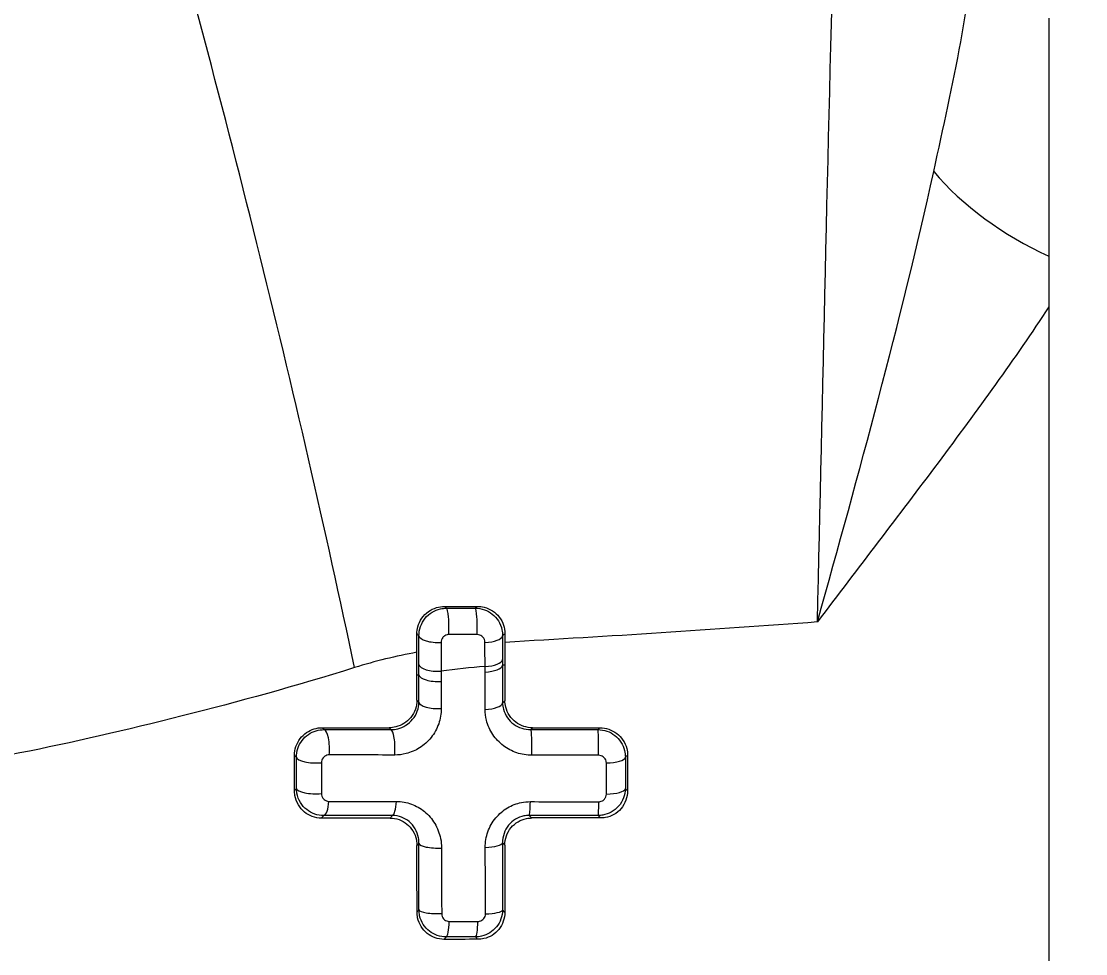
# Model space of a CAD drawing. Header units: millimetres. Extents: x 0 to 594, y 0 to 532.
# Drawn here: x 475.772 to 477.139, y 283.235 to 284.433 of the extents above; entities that cross this region are included whole.
import ezdxf

# ---------------------------------------------------------------- set-up
doc = ezdxf.new("R2010")
doc.units = ezdxf.units.MM
for name, color, linetype, true_color in [('13', 7, 'Continuous', 0xffffff), ('201', 7, 'Continuous', 0xffffff), ('4', 7, 'Continuous', 0xffffff)]:
    doc.layers.add(name, color=color, linetype=linetype, true_color=true_color)
doc.styles.add('iso-1', font='isocp.shx')
doc.dimstyles.get("Standard").update_dxf_attribs({"dimtxt": 0.18, "dimasz": 0.18, "dimexe": 0.18, "dimexo": 0.0625, "dimgap": 0.09, "dimtad": 0, "dimtih": 1, "dimtoh": 1, "dimdec": 4, "dimzin": 0, "dimdsep": 46, "dimtxsty": 'Standard', "dimcen": 0.09, "dimadec": 0, "dimazin": 0, "dimtfac": 1, "dimtdec": 4, "dimtofl": 0, "dimtmove": 0, "dimatfit": 3, "dimfxl": 1, "dimtolj": 1, "dimtzin": 0, "dimarcsym": 0})

# ---------------------------------------------------------------- blocks, each defined once
blk = doc.blocks.new('_U1')
at = {"layer": '201', "color": 250, "lineweight": 13}
blk.add_line((430.61169, 282.820884), (499.931008, 323.940688), dxfattribs=at)
at = {"layer": '201', "color": 250, "lineweight": 18}
blk.add_solid([(499.931008, 323.940688), (497.155868, 321.758737), (496.685695, 322.551343), (499.931008, 323.940688)], dxfattribs=at)
at = {"layer": '201', "color": 250, "linetype": 'Continuous', "lineweight": 18, "char_height": 3.5, "attachment_point": 7, "rotation": 30.676165, "line_spacing_factor": 0.963855, "style": 'iso-1'}
for s, insert in [('\\W0.5795;1612', (481.810819, 313.855865)), ('\\W0.6380;R', (478.626316, 311.966838))]:
    blk.add_mtext(s, dxfattribs=dict(at, insert=insert))
blk = doc.blocks.new('_U13')
at = {"layer": '201', "color": 250, "lineweight": 13}
blk.add_arc((430.61169, 282.820884), 53.921515, 175, 359.999943, dxfattribs=at)

msp = doc.modelspace()

# ---------------------------------------------------------------- linework, layer by layer
at = {"layer": '13', "color": 250, "linetype": 'Continuous', "lineweight": 18}
msp.add_circle((430.61169, 282.82088), 80.5978, dxfattribs=at)
at = {"layer": '4', "color": 250, "linetype": 'Continuous', "lineweight": 13}
for p, q in [((476.39002, 283.61269), (476.39002, 283.6054)), ((476.39307, 283.60533), (476.39002, 283.6054)), ((476.27988, 283.59291), (476.28256, 283.59296))]:
    msp.add_line(p, q, dxfattribs=at)
for centre, major_axis, ratio, start_param, end_param in [((477.12465, 284.26592), (0.21917, -0.12027), 0.542083, 4.089709, 4.856878), ((476.31773, 283.65362), (0, 0.025), 0.136517, 4.3498126, 6.2303301), ((476.35487, 283.65363), (0, 0.025), 0.106063, 4.343839, 6.2305281), ((476.30754, 283.64357), (0.025, -0.00001), 0.359818, 3.197715, 4.8508816), ((476.36506, 283.6437), (0.025, 0), 0.366849, 4.8052159, 6.2268973), ((476.30752, 283.60685), (0.025, -0.00001), 0.373701, 3.1980466, 4.8568807), ((476.36506, 283.61322), (0.025, 0), 0.37866, 4.8079405, 6.2266085), ((476.36506, 283.60594), (-0.025, 0.00001), 0.374784, 1.6668227, 3.0851121), ((476.30752, 283.59349), (-0.025, -0.00001), 0.36654, 0.0562806, 1.7159369), ((476.30753, 283.55822), (-0.025, -0.00001), 0.347408, 0.0558413, 1.7185144), ((476.36505, 283.55735), (0.025, -0.00001), 0.349176, 4.810848, 6.2273048), ((476.1603, 283.49766), (0.00001, 0.025), 0.291193, 4.406453, 6.2284513), ((476.24641, 283.49764), (0.00001, 0.025), 0.215746, 4.4013846, 6.2295614), ((476.42616, 283.49756), (0, 0.025), 0.064582, 4.3898515, 6.2307158), ((476.51259, 283.4976), (0, 0.025), 0.027048, 4.3866897, 6.2308062), ((476.15014, 283.48751), (-0.025, -0.00001), 0.308489, 0.0550472, 1.8605962), ((476.52275, 283.48765), (-0.025, 0.00001), 0.315941, 1.5938346, 3.0864032), ((476.15015, 283.44737), (-0.025, -0.00001), 0.286303, 0.0546497, 1.8609299), ((476.52275, 283.44726), (-0.025, 0.00001), 0.296011, 1.5939317, 3.0867737), ((476.15999, 283.43723), (-0.00001, 0.025), 0.289145, 3.1962911, 4.4397376), ((476.24839, 283.43725), (-0.00001, 0.025), 0.215052, 3.1952082, 4.4349687), ((476.42409, 283.43729), (0, 0.025), 0.068111, 3.1940745, 4.4199569), ((476.51292, 283.43731), (0, 0.025), 0.027098, 3.1939718, 4.4163804), ((476.30756, 283.37666), (0.025, 0), 0.249524, 3.1956645, 4.8745354), ((476.36499, 283.37761), (-0.025, 0.00001), 0.254043, 1.6835042, 3.087455), ((476.30757, 283.2913), (0.025, 0), 0.203715, 3.1950751, 4.8814268), ((476.36497, 283.29115), (-0.025, 0.00001), 0.207887, 1.6926337, 3.0880622), ((476.31745, 283.28123), (-0.00001, 0.025), 0.164316, 3.1946747, 4.5147414), ((476.3551, 283.28124), (-0.00001, 0.025), 0.13332, 3.1944246, 4.5109735)]:
    msp.add_ellipse(centre, major_axis=major_axis, ratio=ratio, start_param=start_param, end_param=end_param, dxfattribs=at)
for points in [[(476.19986, 283.60224), (476.12612, 283.95282), (476.03087, 284.33574), (475.92422, 284.71038)], [(476.79449, 283.6609), (476.80145, 283.95372), (476.80747, 284.26069), (476.81669, 284.57753)], [(476.94387, 284.23956), (476.96852, 284.35187), (476.99341, 284.46076), (476.99896, 284.57143)], [(476.79449, 283.6609), (476.84752, 283.85132), (476.90109, 284.04468), (476.94387, 284.23956)], [(476.31553, 283.68094), (476.31632, 283.68016), (476.31711, 283.67937), (476.3179, 283.67859)], [(476.3179, 283.67859), (476.33024, 283.67859), (476.34262, 283.67859), (476.355, 283.67859)], [(476.355, 283.67859), (476.3558, 283.67937), (476.3566, 283.68015), (476.3574, 283.68093)], [(476.28258, 283.64308), (476.28169, 283.64396), (476.28079, 283.64485), (476.2799, 283.64573)], [(476.39306, 283.64615), (476.39205, 283.64516), (476.39103, 283.64417), (476.39002, 283.64318)], [(476.28256, 283.60634), (476.28257, 283.61855), (476.28258, 283.63079), (476.28258, 283.64308)], [(476.31099, 283.63466), (476.31103, 283.62227), (476.31107, 283.60992), (476.31112, 283.5976)], [(476.35734, 283.64462), (476.34518, 283.64466), (476.33303, 283.6447), (476.32092, 283.64476)], [(476.27988, 283.62198), (476.25299, 283.6171), (476.22631, 283.61049), (476.19985, 283.60225)], [(476.36745, 283.6038), (476.3486, 283.60224), (476.32981, 283.60033), (476.31112, 283.5976)], [(476.31112, 283.5976), (476.31112, 283.59322), (476.31113, 283.58882), (476.31114, 283.58442)], [(476.36746, 283.59661), (476.36745, 283.59901), (476.36745, 283.60141), (476.36745, 283.6038)], [(476.27991, 283.56037), (476.2808, 283.55949), (476.28168, 283.55861), (476.28257, 283.55773)], [(476.39001, 283.55686), (476.39101, 283.55784), (476.39202, 283.55883), (476.39303, 283.55981)], [(476.15824, 283.52509), (476.15906, 283.52427), (476.15988, 283.52345), (476.1607, 283.52263)], [(476.1607, 283.52263), (476.18906, 283.52261), (476.21776, 283.52261), (476.2467, 283.5226)], [(476.2467, 283.5226), (476.24589, 283.5234), (476.24507, 283.52421), (476.24426, 283.52502)], [(476.42865, 283.52494), (476.42785, 283.52416), (476.42705, 283.52337), (476.42624, 283.52259)], [(476.42624, 283.52259), (476.455, 283.52259), (476.48381, 283.52259), (476.51263, 283.52259)], [(476.12518, 283.48708), (476.12434, 283.48791), (476.12351, 283.48874), (476.12268, 283.48957)], [(476.12519, 283.44697), (476.12518, 283.46039), (476.12518, 283.47376), (476.12518, 283.48708)], [(476.25154, 283.48998), (476.22317, 283.49004), (476.19503, 283.49009), (476.16723, 283.49013)], [(476.51323, 283.4896), (476.4847, 283.4896), (476.45617, 283.48961), (476.42769, 283.48964)], [(476.54772, 283.48721), (476.54771, 283.4738), (476.54771, 283.46035), (476.54771, 283.44685)], [(476.55058, 283.49002), (476.54963, 283.48908), (476.54867, 283.48814), (476.54772, 283.48721)], [(476.15728, 283.48013), (476.15729, 283.46697), (476.1573, 283.45377), (476.1573, 283.44051)], [(476.52332, 283.43986), (476.52332, 283.4532), (476.52333, 283.4665), (476.52333, 283.47975)], [(476.12272, 283.44442), (476.12354, 283.44527), (476.12436, 283.44612), (476.12519, 283.44697)], [(476.54771, 283.44685), (476.54866, 283.44589), (476.5496, 283.44493), (476.55055, 283.44397)], [(476.16039, 283.41226), (476.15932, 283.41116), (476.15825, 283.41005), (476.15718, 283.40894)], [(476.2455, 283.40902), (476.24656, 283.41011), (476.24762, 283.4112), (476.24869, 283.41229)], [(476.42418, 283.41232), (476.42525, 283.41124), (476.42632, 283.41017), (476.42738, 283.40909)], [(476.51614, 283.40909), (476.51508, 283.41017), (476.51402, 283.41125), (476.51296, 283.41233)], [(476.2826, 283.37632), (476.28174, 283.37545), (476.28089, 283.37457), (476.28004, 283.37369)], [(476.3929, 283.37428), (476.39192, 283.37528), (476.39094, 283.37627), (476.38996, 283.37726)], [(476.28008, 283.28846), (476.28092, 283.28931), (476.28176, 283.29017), (476.2826, 283.29103)], [(476.38993, 283.29087), (476.39091, 283.28989), (476.39189, 283.28891), (476.39286, 283.28793)], [(476.32148, 283.27632), (476.33374, 283.2763), (476.34604, 283.27627), (476.35836, 283.27624)], [(476.31767, 283.25626), (476.31667, 283.25524), (476.31568, 283.25423), (476.31468, 283.25321)], [(476.35528, 283.25627), (476.34271, 283.25627), (476.33018, 283.25627), (476.31767, 283.25626)], [(476.35831, 283.25322), (476.3573, 283.25424), (476.35629, 283.25526), (476.35528, 283.25627)]]:
    msp.add_open_spline(points, degree=3, dxfattribs=at)
at = {"layer": '4', "color": 250, "linetype": 'Continuous', "lineweight": 18}
for points, knots in [([(477.09169, 284.43664), (477.09169, 284.39061), (477.09169, 284.34044), (477.09169, 284.23722), (477.09169, 284.18424), (477.09169, 284.13104)], [0, 0, 0, 0, 0.5, 0.5, 1, 1, 1, 1]), ([(477.09169, 284.06569), (477.09169, 284.03143), (477.09169, 283.90439), (477.09169, 283.71646), (477.09169, 283.50096), (477.09169, 283.33194), (477.09169, 283.15615), (477.09169, 283.00461), (477.09169, 282.8808), (477.09169, 282.75543), (477.09169, 282.59634), (477.09169, 282.40466), (477.09169, 282.21527), (477.09169, 282.03114), (477.09169, 281.85504), (477.09169, 281.68941), (477.09169, 281.53628), (477.09169, 281.39715), (477.09169, 281.27307), (477.09169, 281.16447), (477.09169, 281.08166), (477.09169, 281.01896), (477.09169, 280.95517), (477.09169, 280.88736), (477.09169, 280.83582), (477.09169, 280.80946), (477.09169, 280.80427)], [0, 0, 0, 0, 0.0330768, 0.1196658, 0.1629603, 0.2062548, 0.2495493, 0.2928438, 0.3144911, 0.3361383, 0.3794328, 0.4227273, 0.4660218, 0.5093163, 0.5526108, 0.5959053, 0.6391998, 0.6824943, 0.7257888, 0.7690833, 0.8123778, 0.8412408, 0.8701038, 0.9278298, 0.9855558, 1, 1, 1, 1]), ([(476.2799, 283.64573), (476.2799, 283.64869), (476.28029, 283.6517), (476.28212, 283.6585), (476.28389, 283.66231), (476.28854, 283.66894), (476.29144, 283.67189), (476.29787, 283.67649), (476.30145, 283.67826), (476.30851, 283.68041), (476.31205, 283.68094), (476.31553, 283.68094)], [0, 0, 0, 0, 0.1683789, 0.1683789, 0.3927728, 0.3927728, 0.6085838, 0.6085838, 0.8142776, 0.8142776, 1, 1, 1, 1]), ([(476.31553, 283.68094), (476.3224, 283.68094), (476.32928, 283.68094), (476.34324, 283.68094), (476.35032, 283.68093), (476.3574, 283.68093)], [0, 0, 0, 0, 0.4934432, 0.4934432, 1, 1, 1, 1]), ([(476.3574, 283.68093), (476.36049, 283.68093), (476.36359, 283.68053), (476.3703, 283.67878), (476.37389, 283.67718), (476.38038, 283.67297), (476.38332, 283.67027), (476.38819, 283.66406), (476.39013, 283.66044), (476.39248, 283.65328), (476.39306, 283.6497), (476.39306, 283.64615)], [0, 0, 0, 0, 0.1611467, 0.1611467, 0.3655812, 0.3655812, 0.5779732, 0.5779732, 0.8009471, 0.8009471, 1, 1, 1, 1]), ([(476.39307, 283.63453), (476.39307, 283.63409), (476.39307, 283.63364), (476.39308, 283.62393), (476.39308, 283.61465), (476.39307, 283.60533)], [0, 0, 0, 0, 0.0462329, 0.0462329, 1, 1, 1, 1]), ([(476.39307, 283.60533), (476.39306, 283.5983), (476.39306, 283.59125), (476.39304, 283.57609), (476.39304, 283.56796), (476.39303, 283.55981)], [0, 0, 0, 0, 0.4656106, 0.4656106, 1, 1, 1, 1]), ([(476.27991, 283.56037), (476.27991, 283.55652), (476.27925, 283.55258), (476.27662, 283.54513), (476.27462, 283.54152), (476.26964, 283.53535), (476.26663, 283.53265), (476.26012, 283.52854), (476.25657, 283.52702), (476.2501, 283.52538), (476.24715, 283.52501), (476.24426, 283.52502)], [0, 0, 0, 0, 0.2172136, 0.2172136, 0.4350122, 0.4350122, 0.6441252, 0.6441252, 0.8439062, 0.8439062, 1, 1, 1, 1]), ([(476.42865, 283.52494), (476.42473, 283.52494), (476.42078, 283.5256), (476.41345, 283.52807), (476.40999, 283.52992), (476.40383, 283.53456), (476.40109, 283.53745), (476.39668, 283.54397), (476.395, 283.54772), (476.39337, 283.55427), (476.39303, 283.55704), (476.39303, 283.55981)], [0, 0, 0, 0, 0.2058636, 0.2058636, 0.4112367, 0.4112367, 0.6241109, 0.6241109, 0.8466249, 0.8466249, 1, 1, 1, 1]), ([(476.12268, 283.48957), (476.12268, 283.49329), (476.1233, 283.49712), (476.12574, 283.50438), (476.12761, 283.50791), (476.13226, 283.514), (476.13508, 283.51669), (476.14123, 283.52092), (476.14464, 283.52255), (476.15142, 283.5246), (476.15487, 283.5251), (476.15824, 283.52509)], [0, 0, 0, 0, 0.2076243, 0.2076243, 0.4157757, 0.4157757, 0.6167811, 0.6167811, 0.8138079, 0.8138079, 1, 1, 1, 1]), ([(476.15824, 283.52509), (476.16799, 283.52508), (476.17777, 283.52507), (476.20636, 283.52505), (476.22526, 283.52503), (476.24426, 283.52502)], [0, 0, 0, 0, 0.3433392, 0.3433392, 1, 1, 1, 1]), ([(476.42865, 283.52494), (476.44219, 283.52494), (476.45573, 283.52494), (476.48452, 283.52494), (476.49977, 283.52494), (476.51502, 283.52494)], [0, 0, 0, 0, 0.4705793, 0.4705793, 1, 1, 1, 1]), ([(476.51502, 283.52494), (476.51891, 283.52494), (476.52285, 283.52428), (476.53015, 283.52182), (476.53362, 283.51998), (476.53977, 283.51534), (476.54249, 283.51246), (476.54687, 283.50599), (476.54854, 283.50229), (476.55022, 283.49572), (476.55059, 283.49286), (476.55058, 283.49002)], [0, 0, 0, 0, 0.2061412, 0.2061412, 0.4119104, 0.4119104, 0.6233252, 0.6233252, 0.8426964, 0.8426964, 1, 1, 1, 1]), ([(476.12272, 283.44442), (476.12271, 283.4522), (476.1227, 283.45996), (476.12269, 283.475), (476.12269, 283.48229), (476.12268, 283.48957)], [0, 0, 0, 0, 0.5146182, 0.5146182, 1, 1, 1, 1]), ([(476.15718, 283.40894), (476.15319, 283.40894), (476.14921, 283.40966), (476.14193, 283.41234), (476.13852, 283.41432), (476.13245, 283.41935), (476.12975, 283.42253), (476.12553, 283.42973), (476.124, 283.43388), (476.1229, 283.44022), (476.12272, 283.44232), (476.12272, 283.44442)], [0, 0, 0, 0, 0.2134848, 0.2134848, 0.4261536, 0.4261536, 0.6519692, 0.6519692, 0.8883578, 0.8883578, 1, 1, 1, 1]), ([(476.55055, 283.44397), (476.55055, 283.43989), (476.54984, 283.43575), (476.54705, 283.42801), (476.54492, 283.4243), (476.53963, 283.41809), (476.53643, 283.41545), (476.52959, 283.41161), (476.52589, 283.41028), (476.52015, 283.40927), (476.51814, 283.40909), (476.51614, 283.40909)], [0, 0, 0, 0, 0.2312499, 0.2312499, 0.4631793, 0.4631793, 0.6845039, 0.6845039, 0.8926006, 0.8926006, 1, 1, 1, 1]), ([(476.2455, 283.40902), (476.23194, 283.40901), (476.21843, 283.409), (476.18896, 283.40897), (476.17302, 283.40896), (476.15718, 283.40894)], [0, 0, 0, 0, 0.4565876, 0.4565876, 1, 1, 1, 1]), ([(476.2455, 283.40902), (476.24942, 283.40902), (476.25336, 283.40832), (476.26062, 283.40571), (476.26403, 283.40377), (476.27007, 283.39886), (476.27274, 283.3958), (476.27694, 283.3889), (476.27849, 283.38495), (476.27979, 283.37853), (476.28004, 283.37611), (476.28004, 283.37369)], [0, 0, 0, 0, 0.2115462, 0.2115462, 0.4225556, 0.4225556, 0.641849, 0.641849, 0.8697977, 0.8697977, 1, 1, 1, 1]), ([(476.3929, 283.37428), (476.3929, 283.37828), (476.39359, 283.38234), (476.39629, 283.38994), (476.39834, 283.39358), (476.40346, 283.39973), (476.40655, 283.40237), (476.41322, 283.40628), (476.41687, 283.40767), (476.42282, 283.40886), (476.42511, 283.40909), (476.42738, 283.40909)], [0, 0, 0, 0, 0.2256303, 0.2256303, 0.4518598, 0.4518598, 0.6691072, 0.6691072, 0.8764017, 0.8764017, 1, 1, 1, 1]), ([(476.51614, 283.40909), (476.50509, 283.40909), (476.49404, 283.40909), (476.46445, 283.40909), (476.44591, 283.40909), (476.42738, 283.40909)], [0, 0, 0, 0, 0.3731894, 0.3731894, 1, 1, 1, 1]), ([(476.28008, 283.28846), (476.28007, 283.29947), (476.28007, 283.31047), (476.28005, 283.33892), (476.28005, 283.35634), (476.28004, 283.37369)], [0, 0, 0, 0, 0.3858694, 0.3858694, 1, 1, 1, 1]), ([(476.3929, 283.37428), (476.39289, 283.36142), (476.39289, 283.34853), (476.39287, 283.31976), (476.39287, 283.30387), (476.39286, 283.28793)], [0, 0, 0, 0, 0.4491424, 0.4491424, 1, 1, 1, 1]), ([(476.31468, 283.25321), (476.31079, 283.2532), (476.30687, 283.25389), (476.29962, 283.25647), (476.2962, 283.25839), (476.29017, 283.26324), (476.28751, 283.26626), (476.28331, 283.27302), (476.28175, 283.27688), (476.28035, 283.28334), (476.28008, 283.2859), (476.28008, 283.28846)], [0, 0, 0, 0, 0.2109892, 0.2109892, 0.4215786, 0.4215786, 0.6382192, 0.6382192, 0.8617853, 0.8617853, 1, 1, 1, 1]), ([(476.39286, 283.28793), (476.39286, 283.28403), (476.3922, 283.28006), (476.38961, 283.27263), (476.38763, 283.26906), (476.38272, 283.26299), (476.37975, 283.26037), (476.37328, 283.25639), (476.36973, 283.25494), (476.36354, 283.25352), (476.36091, 283.25322), (476.35831, 283.25322)], [0, 0, 0, 0, 0.2191642, 0.2191642, 0.438861, 0.438861, 0.650981, 0.650981, 0.8566282, 0.8566282, 1, 1, 1, 1])]:
    msp.add_open_spline(points, degree=3, knots=knots, dxfattribs=at)
for points in [[(477.09169, 284.13104), (477.09169, 284.10906), (477.09169, 284.08724), (477.09169, 284.06569)], [(476.27988, 283.62198), (476.27988, 283.62988), (476.27989, 283.6378), (476.2799, 283.64573)], [(476.39306, 283.64615), (476.39307, 283.64227), (476.39307, 283.6384), (476.39307, 283.63453)], [(476.27988, 283.59291), (476.27987, 283.60263), (476.27987, 283.61232), (476.27988, 283.62198)], [(476.27991, 283.56037), (476.2799, 283.57125), (476.27989, 283.5821), (476.27988, 283.59291)], [(476.55058, 283.49002), (476.55057, 283.47472), (476.55056, 283.45937), (476.55055, 283.44397)], [(476.35831, 283.25322), (476.34373, 283.25322), (476.32918, 283.25321), (476.31468, 283.25321)]]:
    msp.add_open_spline(points, degree=3, dxfattribs=at)
at = {"layer": '4', "color": 250, "linetype": 'Continuous', "lineweight": 13}
for points, knots in [([(477.09169, 284.06569), (477.04837, 283.99939), (476.99975, 283.93282), (476.89917, 283.79827), (476.84647, 283.72976), (476.79449, 283.6609)], [0, 0, 0, 0, 0.5, 0.5, 1, 1, 1, 1]), ([(476.19986, 283.60224), (476.12426, 283.57869), (476.05058, 283.55835), (475.90654, 283.52204), (475.83634, 283.50569), (475.70348, 283.47964), (475.63975, 283.46984), (475.51991, 283.45993), (475.46512, 283.46055), (475.36461, 283.47196), (475.31863, 283.48311), (475.23747, 283.5137), (475.20163, 283.53277), (475.13733, 283.5755), (475.10902, 283.59986), (475.0665, 283.65691), (475.05213, 283.68957), (475.04704, 283.72777)], [0, 0, 0, 0, 0.125, 0.125, 0.25, 0.25, 0.375, 0.375, 0.5, 0.5, 0.625, 0.625, 0.75, 0.75, 0.875, 0.875, 1, 1, 1, 1]), ([(476.28258, 283.64308), (476.28253, 283.64706), (476.28319, 283.65112), (476.28584, 283.65875), (476.28789, 283.66242), (476.29299, 283.66869), (476.2961, 283.67139), (476.30281, 283.67547), (476.30648, 283.67694), (476.31274, 283.67832), (476.31533, 283.6786), (476.3179, 283.67859)], [0, 0, 0, 0, 0.217404, 0.217404, 0.4386342, 0.4386342, 0.6547779, 0.6547779, 0.8620614, 0.8620614, 1, 1, 1, 1]), ([(476.355, 283.67859), (476.35892, 283.67857), (476.36289, 283.67788), (476.3702, 283.6753), (476.37364, 283.6734), (476.37975, 283.6686), (476.38246, 283.6656), (476.38677, 283.65883), (476.38837, 283.65494), (476.38979, 283.64841), (476.39005, 283.64578), (476.39002, 283.64318)], [0, 0, 0, 0, 0.2123609, 0.2123609, 0.4203194, 0.4203194, 0.6347034, 0.6347034, 0.8585149, 0.8585149, 1, 1, 1, 1]), ([(476.79449, 283.6609), (476.72762, 283.65592), (476.66071, 283.65123), (476.52682, 283.64237), (476.45978, 283.63902), (476.39307, 283.63453)], [0, 0, 0, 0, 0.5, 0.5, 1, 1, 1, 1]), ([(476.32092, 283.64476), (476.3202, 283.64476), (476.31948, 283.64468), (476.31773, 283.64429), (476.3167, 283.64387), (476.31481, 283.64271), (476.31394, 283.64194), (476.3125, 283.64015), (476.31193, 283.63911), (476.31117, 283.63694), (476.31099, 283.63578), (476.31099, 283.63466)], [0, 0, 0, 0, 0.1338989, 0.1338989, 0.3356276, 0.3356276, 0.5494854, 0.5494854, 0.7741085, 0.7741085, 1, 1, 1, 1]), ([(476.36738, 283.63456), (476.36738, 283.63531), (476.36729, 283.63605), (476.36686, 283.63791), (476.3664, 283.63902), (476.36515, 283.64094), (476.36438, 283.64179), (476.36264, 283.64315), (476.36166, 283.64369), (476.35958, 283.64442), (476.35846, 283.64462), (476.35734, 283.64462)], [0, 0, 0, 0, 0.1444069, 0.1444069, 0.373198, 0.373198, 0.5898773, 0.5898773, 0.7953769, 0.7953769, 1, 1, 1, 1]), ([(476.36745, 283.6038), (476.36744, 283.6064), (476.36744, 283.60899), (476.36741, 283.61923), (476.3674, 283.62689), (476.36738, 283.63456)], [0, 0, 0, 0, 0.2535906, 0.2535906, 1, 1, 1, 1]), ([(476.39002, 283.64318), (476.39002, 283.63558), (476.39002, 283.62799), (476.39002, 283.61784), (476.39002, 283.61526), (476.39002, 283.61269)], [0, 0, 0, 0, 0.7464087, 0.7464087, 1, 1, 1, 1]), ([(476.28256, 283.59296), (476.28256, 283.59297), (476.28256, 283.59297), (476.28256, 283.59743), (476.28256, 283.60189), (476.28256, 283.60634)], [0, 0, 0, 0, 0.0001131, 0.0001131, 1, 1, 1, 1]), ([(476.39002, 283.6054), (476.39002, 283.60539), (476.39002, 283.60539), (476.39002, 283.60331), (476.39002, 283.60123), (476.39002, 283.59212), (476.39002, 283.58509), (476.39001, 283.571), (476.39001, 283.56394), (476.39001, 283.55686)], [0, 0, 0, 0, 0.0000315, 0.0000315, 0.1295733, 0.1295733, 0.564786, 0.564786, 1, 1, 1, 1]), ([(476.28257, 283.55773), (476.28257, 283.56375), (476.28257, 283.56977), (476.28256, 283.58151), (476.28256, 283.58724), (476.28256, 283.59295), (476.28256, 283.59296), (476.28256, 283.59296)], [0, 0, 0, 0, 0.5110846, 0.5110846, 0.9999556, 0.9999556, 1, 1, 1, 1]), ([(476.3675, 283.54867), (476.36749, 283.55566), (476.36749, 283.56263), (476.36747, 283.57655), (476.36747, 283.5835), (476.36746, 283.59249), (476.36746, 283.59455), (476.36746, 283.59661)], [0, 0, 0, 0, 0.435201, 0.435201, 0.8704033, 0.8704033, 1, 1, 1, 1]), ([(476.31114, 283.58442), (476.31115, 283.57877), (476.31116, 283.57311), (476.31119, 283.56152), (476.3112, 283.55558), (476.31121, 283.54963)], [0, 0, 0, 0, 0.4889298, 0.4889298, 1, 1, 1, 1]), ([(476.2467, 283.5226), (476.24953, 283.52262), (476.25245, 283.52299), (476.25887, 283.52463), (476.26244, 283.52616), (476.26898, 283.53025), (476.27202, 283.53295), (476.27709, 283.5391), (476.27912, 283.54269), (476.28183, 283.55007), (476.28252, 283.55397), (476.28257, 283.55773)], [0, 0, 0, 0, 0.1531238, 0.1531238, 0.3470081, 0.3470081, 0.5525996, 0.5525996, 0.7733029, 0.7733029, 1, 1, 1, 1]), ([(476.39001, 283.55686), (476.39004, 283.55411), (476.39042, 283.55136), (476.39216, 283.5449), (476.39388, 283.54122), (476.3984, 283.53481), (476.40117, 283.53197), (476.4074, 283.52743), (476.41089, 283.52563), (476.41827, 283.52322), (476.42225, 283.52257), (476.42624, 283.52259)], [0, 0, 0, 0, 0.1564614, 0.1564614, 0.3846443, 0.3846443, 0.60012, 0.60012, 0.8027113, 0.8027113, 1, 1, 1, 1]), ([(476.31121, 283.54963), (476.31123, 283.54312), (476.31012, 283.53645), (476.30572, 283.52384), (476.30236, 283.51773), (476.29398, 283.5073), (476.28892, 283.50276), (476.27801, 283.49586), (476.27207, 283.4933), (476.26127, 283.49057), (476.25636, 283.48997), (476.25154, 283.48998)], [0, 0, 0, 0, 0.2189869, 0.2189869, 0.4380045, 0.4380045, 0.6470023, 0.6470023, 0.8453166, 0.8453166, 1, 1, 1, 1]), ([(476.42769, 283.48964), (476.42107, 283.48964), (476.41438, 283.49077), (476.40203, 283.49495), (476.39619, 283.49806), (476.3858, 283.5059), (476.38117, 283.51079), (476.37372, 283.52184), (476.37088, 283.52819), (476.3681, 283.53927), (476.36751, 283.54398), (476.3675, 283.54867)], [0, 0, 0, 0, 0.2053042, 0.2053042, 0.4100551, 0.4100551, 0.622911, 0.622911, 0.8462567, 0.8462567, 1, 1, 1, 1]), ([(476.12518, 283.48708), (476.12514, 283.49087), (476.12573, 283.49473), (476.12813, 283.50203), (476.12998, 283.50556), (476.13461, 283.51167), (476.13741, 283.51434), (476.14356, 283.51855), (476.14695, 283.52016), (476.15378, 283.52217), (476.15727, 283.52266), (476.1607, 283.52263)], [0, 0, 0, 0, 0.2053315, 0.2053315, 0.4143784, 0.4143784, 0.6171121, 0.6171121, 0.8143066, 0.8143066, 1, 1, 1, 1]), ([(476.51263, 283.52259), (476.51274, 283.5227), (476.51285, 283.52281), (476.51365, 283.52359), (476.51433, 283.52426), (476.51502, 283.52494)], [0, 0, 0, 0, 0.139916, 0.139916, 1, 1, 1, 1]), ([(476.51263, 283.52259), (476.51649, 283.52258), (476.5204, 283.52191), (476.52766, 283.5194), (476.53111, 283.51753), (476.53718, 283.51283), (476.53988, 283.50992), (476.54418, 283.50336), (476.5458, 283.49961), (476.54742, 283.49297), (476.54775, 283.49007), (476.54772, 283.48721)], [0, 0, 0, 0, 0.2096792, 0.2096792, 0.4166685, 0.4166685, 0.6270325, 0.6270325, 0.8440438, 0.8440438, 1, 1, 1, 1]), ([(476.16723, 283.49013), (476.16629, 283.49013), (476.16532, 283.48999), (476.16342, 283.48941), (476.16247, 283.48895), (476.16075, 283.48776), (476.15997, 283.48701), (476.15866, 283.48529), (476.15814, 283.4843), (476.15746, 283.48225), (476.15728, 283.48117), (476.15728, 283.48013)], [0, 0, 0, 0, 0.186605, 0.186605, 0.3823344, 0.3823344, 0.5829302, 0.5829302, 0.7915831, 0.7915831, 1, 1, 1, 1]), ([(476.52333, 283.47975), (476.52333, 283.48055), (476.52323, 283.48136), (476.52275, 283.48321), (476.52227, 283.48426), (476.52103, 283.48608), (476.52025, 283.4869), (476.51851, 283.4882), (476.51753, 283.48872), (476.51545, 283.48942), (476.51434, 283.4896), (476.51323, 283.4896)], [0, 0, 0, 0, 0.1571774, 0.1571774, 0.3761197, 0.3761197, 0.5874096, 0.5874096, 0.7934165, 0.7934165, 1, 1, 1, 1]), ([(476.16039, 283.41226), (476.15641, 283.41222), (476.15237, 283.41289), (476.14497, 283.41549), (476.14148, 283.41742), (476.13527, 283.42236), (476.1325, 283.42551), (476.12814, 283.43263), (476.12656, 283.43676), (476.12541, 283.44295), (476.12521, 283.44496), (476.12519, 283.44697)], [0, 0, 0, 0, 0.2190464, 0.2190464, 0.4321329, 0.4321329, 0.6560696, 0.6560696, 0.891422, 0.891422, 1, 1, 1, 1]), ([(476.1573, 283.44051), (476.1573, 283.43994), (476.15735, 283.43936), (476.15765, 283.43758), (476.15808, 283.4364), (476.15926, 283.43436), (476.16001, 283.43346), (476.16171, 283.43203), (476.16267, 283.43147), (476.16471, 283.4307), (476.16583, 283.4305), (476.16695, 283.43049)], [0, 0, 0, 0, 0.1086129, 0.1086129, 0.3467365, 0.3467365, 0.573762, 0.573762, 0.7866333, 0.7866333, 1, 1, 1, 1]), ([(476.54771, 283.44685), (476.54765, 283.44278), (476.54687, 283.43867), (476.54397, 283.43099), (476.54176, 283.42732), (476.53637, 283.42116), (476.53314, 283.41856), (476.52625, 283.41478), (476.52254, 283.41348), (476.51686, 283.4125), (476.5149, 283.41233), (476.51296, 283.41233)], [0, 0, 0, 0, 0.2259879, 0.2259879, 0.4568769, 0.4568769, 0.6810557, 0.6810557, 0.8930845, 0.8930845, 1, 1, 1, 1]), ([(476.16695, 283.43049), (476.18123, 283.43049), (476.19559, 283.43048), (476.22447, 283.43045), (476.23899, 283.43043), (476.25357, 283.4304)], [0, 0, 0, 0, 0.4998042, 0.4998042, 1, 1, 1, 1]), ([(476.25357, 283.4304), (476.26016, 283.43039), (476.26678, 283.42919), (476.27897, 283.42474), (476.28471, 283.42143), (476.29485, 283.41309), (476.29933, 283.40788), (476.3064, 283.39618), (476.309, 283.38947), (476.31118, 283.37862), (476.31159, 283.37457), (476.3116, 283.3705)], [0, 0, 0, 0, 0.2107759, 0.2107759, 0.4215437, 0.4215437, 0.6412968, 0.6412968, 0.8703177, 0.8703177, 1, 1, 1, 1]), ([(476.3678, 283.3713), (476.36779, 283.37805), (476.36892, 283.38491), (476.37341, 283.39776), (476.37685, 283.40392), (476.38543, 283.41431), (476.39063, 283.41876), (476.40185, 283.42537), (476.40798, 283.4277), (476.41801, 283.42971), (476.42188, 283.43008), (476.42572, 283.43008)], [0, 0, 0, 0, 0.2262619, 0.2262619, 0.4526116, 0.4526116, 0.6693976, 0.6693976, 0.8762996, 0.8762996, 1, 1, 1, 1]), ([(476.42572, 283.43008), (476.44031, 283.43006), (476.45492, 283.43005), (476.48421, 283.43003), (476.49889, 283.43002), (476.51357, 283.43002)], [0, 0, 0, 0, 0.4989676, 0.4989676, 1, 1, 1, 1]), ([(476.51357, 283.43002), (476.51412, 283.43002), (476.51468, 283.43006), (476.51629, 283.43034), (476.51734, 283.43071), (476.51929, 283.43179), (476.5202, 283.43253), (476.52171, 283.43429), (476.52232, 283.43534), (476.52312, 283.43753), (476.52332, 283.43871), (476.52332, 283.43986)], [0, 0, 0, 0, 0.1048357, 0.1048357, 0.3128671, 0.3128671, 0.5350194, 0.5350194, 0.7679863, 0.7679863, 1, 1, 1, 1]), ([(476.24869, 283.41229), (476.23382, 283.41228), (476.21901, 283.41228), (476.18958, 283.41227), (476.17494, 283.41227), (476.16039, 283.41226)], [0, 0, 0, 0, 0.5003584, 0.5003584, 1, 1, 1, 1]), ([(476.2826, 283.37632), (476.28262, 283.37876), (476.28241, 283.38119), (476.2812, 283.38769), (476.27972, 283.39169), (476.27563, 283.39869), (476.27303, 283.40181), (476.2671, 283.40681), (476.26374, 283.40881), (476.25656, 283.41151), (476.25265, 283.41226), (476.24869, 283.41229)], [0, 0, 0, 0, 0.1307467, 0.1307467, 0.3633167, 0.3633167, 0.5857671, 0.5857671, 0.7955691, 0.7955691, 1, 1, 1, 1]), ([(476.42418, 283.41232), (476.42191, 283.41233), (476.41961, 283.41211), (476.41365, 283.41093), (476.40998, 283.40954), (476.40331, 283.4056), (476.40023, 283.40292), (476.39516, 283.39671), (476.39315, 283.39302), (476.39053, 283.38535), (476.38991, 283.38125), (476.38996, 283.37726)], [0, 0, 0, 0, 0.1208967, 0.1208967, 0.322352, 0.322352, 0.5359348, 0.5359348, 0.7648312, 0.7648312, 1, 1, 1, 1]), ([(476.51296, 283.41233), (476.49814, 283.41233), (476.48334, 283.41232), (476.45374, 283.41232), (476.43896, 283.41232), (476.42418, 283.41232)], [0, 0, 0, 0, 0.5001638, 0.5001638, 1, 1, 1, 1]), ([(476.2826, 283.29103), (476.2826, 283.30532), (476.2826, 283.31958), (476.2826, 283.34802), (476.2826, 283.36219), (476.2826, 283.37632)], [0, 0, 0, 0, 0.5001398, 0.5001398, 1, 1, 1, 1]), ([(476.38996, 283.37726), (476.38995, 283.36294), (476.38995, 283.34858), (476.38994, 283.31978), (476.38994, 283.30534), (476.38993, 283.29087)], [0, 0, 0, 0, 0.5001405, 0.5001405, 1, 1, 1, 1]), ([(476.3116, 283.3705), (476.31163, 283.35655), (476.31166, 283.34256), (476.31171, 283.31448), (476.31174, 283.3004), (476.31177, 283.28628)], [0, 0, 0, 0, 0.4998563, 0.4998563, 1, 1, 1, 1]), ([(476.36801, 283.28599), (476.36797, 283.30028), (476.36794, 283.31454), (476.36787, 283.34298), (476.36783, 283.35716), (476.3678, 283.3713)], [0, 0, 0, 0, 0.4998566, 0.4998566, 1, 1, 1, 1]), ([(476.31767, 283.25626), (476.31378, 283.25625), (476.30984, 283.2569), (476.30255, 283.25942), (476.29909, 283.26131), (476.29299, 283.26608), (476.29028, 283.26906), (476.28599, 283.27575), (476.28439, 283.27958), (476.28293, 283.28597), (476.28263, 283.2885), (476.2826, 283.29103)], [0, 0, 0, 0, 0.2141153, 0.2141153, 0.4253543, 0.4253543, 0.6407189, 0.6407189, 0.8625018, 0.8625018, 1, 1, 1, 1]), ([(476.38993, 283.29087), (476.38989, 283.28699), (476.38919, 283.28306), (476.38656, 283.2757), (476.38457, 283.27216), (476.37965, 283.26613), (476.37669, 283.26353), (476.37026, 283.25954), (476.36673, 283.25808), (476.36055, 283.25661), (476.35791, 283.25629), (476.35528, 283.25627)], [0, 0, 0, 0, 0.2156361, 0.2156361, 0.4349387, 0.4349387, 0.648276, 0.648276, 0.8550097, 0.8550097, 1, 1, 1, 1]), ([(476.31177, 283.28628), (476.31177, 283.28556), (476.31185, 283.28484), (476.31225, 283.28302), (476.31268, 283.28193), (476.31386, 283.28002), (476.31461, 283.27917), (476.3163, 283.2778), (476.31726, 283.27725), (476.31929, 283.27652), (476.32039, 283.27632), (476.32148, 283.27632)], [0, 0, 0, 0, 0.1387262, 0.1387262, 0.3630159, 0.3630159, 0.5798049, 0.5798049, 0.7899585, 0.7899585, 1, 1, 1, 1]), ([(476.35836, 283.27624), (476.3591, 283.27624), (476.35985, 283.27632), (476.36158, 283.27672), (476.36257, 283.27713), (476.36437, 283.27825), (476.3652, 283.27898), (476.36657, 283.28069), (476.36711, 283.28169), (476.36783, 283.28378), (476.36801, 283.2849), (476.36801, 283.28599)], [0, 0, 0, 0, 0.1447825, 0.1447825, 0.3495195, 0.3495195, 0.5607556, 0.5607556, 0.7803363, 0.7803363, 1, 1, 1, 1])]:
    msp.add_open_spline(points, degree=3, knots=knots, dxfattribs=at)

# ---------------------------------------------------------------- block references
at = {"layer": '201', "color": 250, "linetype": 'Continuous', "lineweight": 18}
msp.add_blockref('_U13', (0, 0), dxfattribs=at)

# ---------------------------------------------------------------- dimensions: what is measured, and where the dimension line sits
dim = msp.add_radius_dim(center=(430.61169, 282.82088), mpoint=(499.93101, 323.94069), dimstyle='Standard', override={"dimtxt": 3.5, "dimasz": 3.5, "dimexe": 1.5, "dimexo": 0.5, "dimgap": 1.75, "dimtad": 1, "dimtih": 0, "dimtoh": 0, "dimdec": 0, "dimlfac": 20, "dimzin": 8, "dimdsep": 46, "dimlunit": 2, "dimpost": 'R<>', "dimtxsty": 'iso-1', "dimsah": 1, "dimse1": 0, "dimse2": 0, "dimsd1": 0, "dimsd2": 0, "dimclrd": 250, "dimclre": 250, "dimclrt": 250, "dimtol": 0, "dimtm": -0.1, "dimtfac": 0.7, "dimtdec": 2, "dimtofl": 1, "dimtmove": 0, "dimtzin": 8, "dimlwd": 13, "dimlwe": 13}, dxfattribs=at)
dim.commit()
dim.dimension.update_dxf_attribs({"geometry": '_U1', "text_midpoint": (482.97275, 313.88115), "dimtype": 164})

doc.saveas('drawing.dxf')
